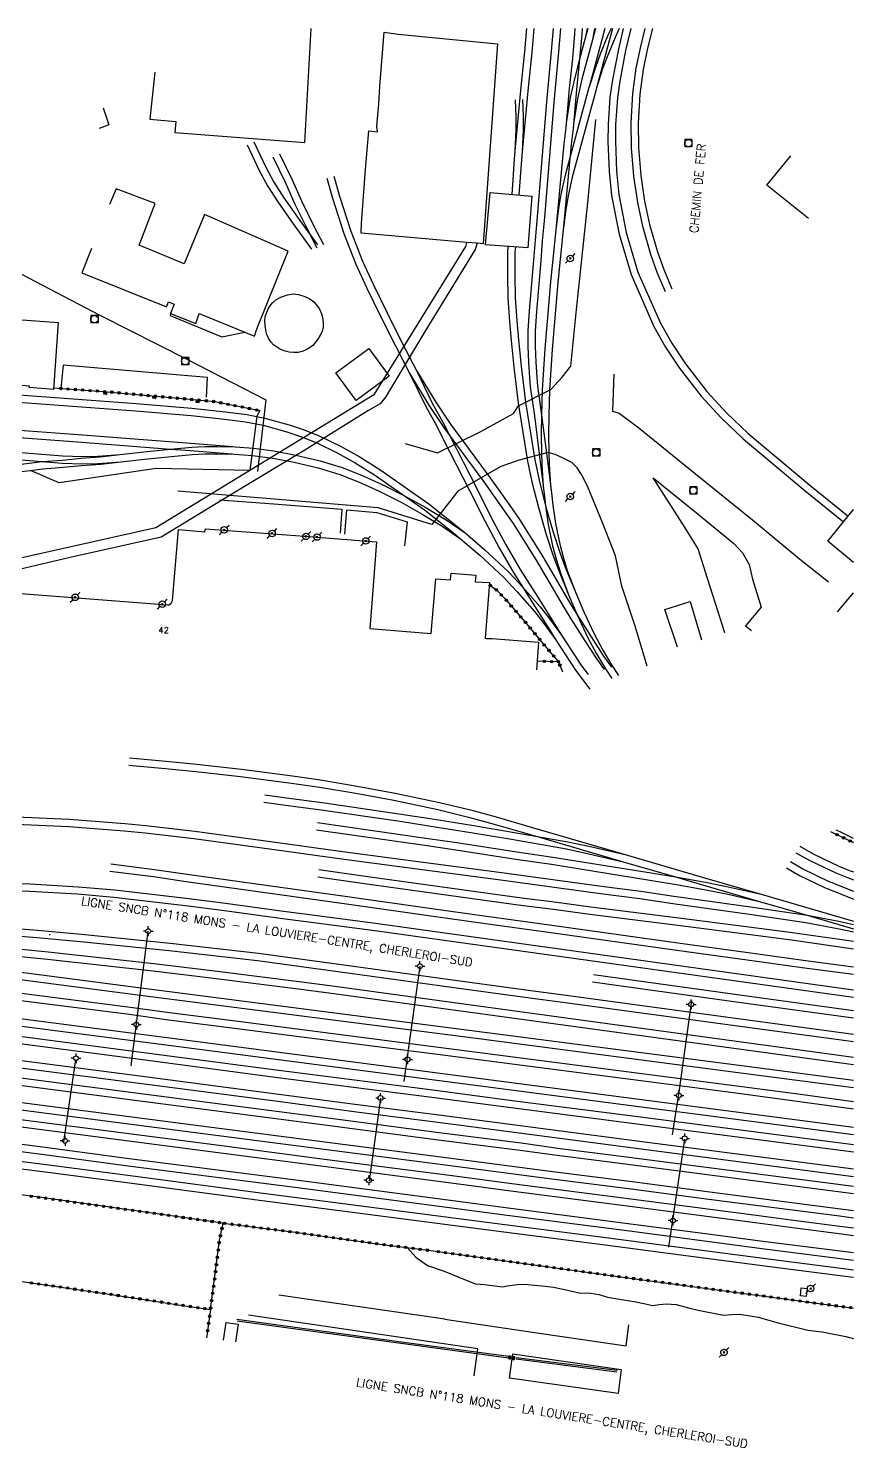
# Model space of a CAD drawing. Header units: millimetres. Extents: x 152999 to 154000, y 121000 to 122000.
# Drawn here: x 153830.5 to 154000, y 121708.4 to 122000 of the extents above; entities that cross this region are included whole.
import ezdxf
from ezdxf.enums import TextEntityAlignment as Align

# ---------------------------------------------------------------- set-up
doc = ezdxf.new("R2010")
doc.units = ezdxf.units.MM
doc.layers.get('0').update_dxf_attribs({"linetype": 'CONTINUOUS'})
for name, color, linetype in [('W0004', 5, 'CONTINUOUS'), ('W0006', 2, 'CONTINUOUS'), ('W0017', 7, 'CONTINUOUS'), ('W0101', 7, 'CONTINUOUS'), ('W0104', 1, 'CONTINUOUS'), ('W0120', 7, 'CONTINUOUS'), ('W0211', 2, 'CONTINUOUS'), ('W0323', 7, 'CONTINUOUS'), ('W0333', 7, 'CONTINUOUS'), ('W0401', 7, 'CONTINUOUS'), ('W0420', 7, 'CONTINUOUS'), ('W0439', 7, 'CONTINUOUS'), ('W0473', 7, 'CONTINUOUS'), ('W0610', 7, 'CONTINUOUS'), ('W0611', 7, 'CONTINUOUS'), ('W0700', 7, 'CONTINUOUS'), ('W0989', 7, 'CONTINUOUS'), ('W0991', 7, 'CONTINUOUS')]:
    doc.layers.add(name, color=color, linetype=linetype)
doc.styles.get("Standard").update_dxf_attribs({"font": 'romans.shx', "width": 0.85})

# ---------------------------------------------------------------- blocks, each defined once
blk = doc.blocks.new('T401')
for p, q in [((-0.3, 0.3), (0, 0.3)), ((-0.3, -0.25), (-0.3, 0.3)), ((-0.3, 0.15), (0, 0.15)), ((-0.3, 0), (0, 0)), ((0, 0.3), (0, -0.25)), ((-0.3, -0.15), (0, -0.15)), ((-0.3, -0.25), (-0.3, -0.3)), ((-0.3, -0.3), (0, -0.3)), ((0, -0.3), (0, -0.25))]:
    blk.add_line(p, q)
blk = doc.blocks.new('T473')
for p, q in [((-0.166667, 0.166667), (0.166667, -0.166667)), ((-0.166667, -0.166667), (0.166667, 0.166667)), ((0.500001, 0.500001), (1.000002, 1.000002)), ((-1.000002, -1.000002), (-0.500001, -0.500001))]:
    blk.add_line(p, q)
blk.add_ellipse((0, 0), major_axis=(0.471405, 0.471405), ratio=1, start_param=5.4977871438, end_param=11.780972451)
blk = doc.blocks.new('T420')
for p, q in [((0.75, 0.75), (-0.75, 0.75)), ((-0.75, 0.75), (-0.75, -0.75)), ((0.75, 0.75), (0.75, -0.75)), ((0.75, -0.75), (-0.75, -0.75))]:
    blk.add_line(p, q)
blk.add_ellipse((0, 0), major_axis=(-0.53, 0.53), ratio=1, start_param=3.926991, end_param=10.210176)
blk = doc.blocks.new('T610')
for p, q in [((-0.500001, 0), (-1.000002, 0)), ((0, 0.500001), (0, 1.000002)), ((0.500001, 0), (1.000002, 0)), ((0, -0.500001), (0, -1.000002))]:
    blk.add_line(p, q)
blk.add_ellipse((0, 0), major_axis=(-0.353554, 0.353554), ratio=1, start_param=3.926990817, end_param=10.2101761242)
blk = doc.blocks.new('t323o')
at = {"color": 0, "linetype": 'Continuous'}
for radius in [0.25, 0.15]:
    blk.add_circle((0, 0), radius, dxfattribs=at)

msp = doc.modelspace()

# ---------------------------------------------------------------- linework, layer by layer
at = {"layer": 'W0004'}
for points in [[(153929.14, 121727.13), (153907.59, 121730.04), (153873.31, 121734.74)], [(153873.35, 121734.44), (153929.11, 121726.87)], [(153951.47, 121724.23), (153930.69, 121726.89)], [(153930.7, 121726.65), (153951.4, 121723.98)]]:
    msp.add_lwpolyline(points, dxfattribs=at)
at = {"layer": 'W0006'}
for points in [[(153867.1, 121924.21), (153867.31, 121928.28), (153837.62, 121930.84), (153837.16, 121926.01)], [(153869.74, 121903.15), (153880.88, 121902.31), (153894.89, 121901.19), (153894.54, 121896.26)], [(153895.52, 121896.1), (153895.9, 121901.12), (153902.09, 121900.57), (153908.33, 121898.63), (153907.76, 121893.69)], [(153916.04, 121734.8), (153881.95, 121739.77)], [(153922.81, 121728.73), (153875.74, 121735.63)], [(153916.04, 121734.8), (153935.87, 121731.86), (153953.27, 121729.31), (153953.86, 121733.63)], [(153922.06, 121723.18), (153922.81, 121728.73)]]:
    msp.add_lwpolyline(points, dxfattribs=at)
msp.add_lwpolyline([(153952.24, 121724.46), (153951.63, 121719.53), (153929.29, 121722.67), (153929.98, 121727.68)], close=True, dxfattribs=at)
at = {"layer": 'W0017'}
for points in [[(153907.88, 121914.7), (153914.52, 121912.8), (153923.44, 121917.16), (153930.11, 121920.9), (153931.17, 121922.46), (153937.82, 121925.83), (153940.17, 121928.34), (153941.89, 121930.58), (153943.11, 121942.26), (153945.43, 121964.19), (153947.02, 121981.26)], [(153820.25, 121954.11), (153845.05, 121941.17), (153863.18, 121931.99), (153879.29, 121923.67), (153877.53, 121908.95)], [(153859.72, 121941.39), (153859.62, 121941.04), (153870.25, 121936.65), (153874.94, 121937.62)], [(153950.76, 121928.95), (153950.51, 121921.37), (153951.82, 121920.96), (153955.87, 121917.9), (153967.51, 121908.49), (153979.2, 121899.05), (153988.88, 121891.03), (153994.83, 121886.27)], [(153957.6, 121868.98), (153955.16, 121877.21), (153952.37, 121885.4), (153951.12, 121891.64), (153948.49, 121898.25), (153945.33, 121905.98), (153944.14, 121908.36), (153943.19, 121909.72), (153942.13, 121910.81), (153940.35, 121911.73), (153938.68, 121912.46), (153937.27, 121912.89), (153931.33, 121911.27), (153927.56, 121910.01), (153920.62, 121906.03), (153918.74, 121904.9), (153913.35, 121898.08), (153902.31, 121901.51), (153887.55, 121902.72), (153861.2, 121904.91)], [(153973.54, 121875.85), (153973.54, 121875.85), (153971.65, 121881.82), (153970, 121887.01), (153968.04, 121893.06), (153965.41, 121897.37), (153958.83, 121907.67), (153967.76, 121900.49), (153975.42, 121894.17), (153977.2, 121892.24), (153978.52, 121889.86), (153979.25, 121886.84), (153980.98, 121881.1), (153977.82, 121877.27), (153979.05, 121876.29)], [(154000, 121833.58), (153997.67, 121834.72), (153996.52, 121835.29)]]:
    msp.add_lwpolyline(points, dxfattribs=at)
at = {"layer": 'W0101'}
for points in [[(153810.61, 121872.84), (153811.52, 121885.39), (153821.84, 121884.45), (153859.08, 121881.59), (153859.42, 121881.58), (153859.86, 121881.88), (153860.1, 121882.48), (153861.34, 121897.05), (153866.74, 121896.57), (153866.87, 121897.21), (153887.24, 121895.65), (153902.02, 121894.52), (153901.11, 121882.78), (153900.64, 121876.72), (153913.24, 121875.68), (153914.17, 121886.88), (153917.21, 121886.69), (153917.36, 121888.08), (153922.41, 121887.65), (153922.3, 121886.32), (153925.2, 121886.13), (153924.32, 121874.7), (153924.58, 121874.68), (153925.79, 121874.62)], [(153996.71, 121880.14), (154000, 121884.06)], [(153925.79, 121874.62), (153935.31, 121873.92), (153934.87, 121868.19)]]:
    msp.add_lwpolyline(points, dxfattribs=at)
at = {"layer": 'W0104'}
for points in [[(153856.48, 121991.03), (153855.45, 121981.34), (153860.79, 121980.84), (153860.58, 121978.6), (153887.28, 121976.53), (153888.61, 122000)], [(153845.89, 121983.68), (153847.02, 121980.19)], [(153847.02, 121980.19), (153845.06, 121979.43)], [(153990.71, 121960.91), (153982.21, 121967.82), (153987.1, 121973.81)], [(153883.89, 121954.26), (153866.67, 121961.79), (153862.52, 121951.66), (153853.28, 121955.43), (153856.52, 121964.01), (153848.56, 121967.02), (153847.18, 121963.81)], [(153774.31, 121957.25), (153817.02, 121953.98), (153816.13, 121941.09), (153832.04, 121939.92), (153836.6, 121939.58), (153835.64, 121925.84), (153830.68, 121926.19), (153830.72, 121926.52), (153815, 121927.73), (153790.56, 121929.75), (153766.54, 121931.82)], [(153843.43, 121954.75), (153841.46, 121949.78), (153858.89, 121942.81), (153859.31, 121943.79), (153860.46, 121943.33), (153859.72, 121941.39), (153864.87, 121939.35), (153865.59, 121941.39), (153874.94, 121937.62), (153875.44, 121937.41), (153876.95, 121936.8), (153877.21, 121937.64), (153877.46, 121938.4), (153883.89, 121954.26)], [(154000, 121890.24), (153994.68, 121894.66), (154000, 121901.18)], [(153963.85, 121872.89), (153961.21, 121880.64), (153966.41, 121882.25), (153968.74, 121874.38)], [(153870.57, 121730.47), (153871.1, 121734.1)], [(153871.1, 121734.1), (153873.59, 121733.75), (153873.05, 121730.12)]]:
    msp.add_lwpolyline(points, dxfattribs=at)
for points in [[(153923.89, 121955.73), (153922.67, 121955.84), (153920.59, 121956.02), (153898.84, 121957.94), (153898.9, 121959.91), (153899.74, 121971.04), (153900.4, 121978.93), (153902.18, 121978.77), (153902.07, 121979.93), (153902.49, 121984.46), (153902.68, 121988.16), (153903.55, 121999.2), (153906.44, 121998.83), (153926.84, 121996.86)], [(153925.36, 121966.3), (153933.9, 121965.53), (153933.1, 121954.94), (153924.4, 121955.55)], [(153890.45, 121937), (153889.98, 121936.14), (153888.94, 121934.85), (153888.27, 121934.37), (153887.55, 121933.98), (153886.75, 121933.62), (153885.9, 121933.44), (153885.05, 121933.4), (153884.06, 121933.48), (153883.23, 121933.66), (153882.3, 121934), (153880.87, 121934.99), (153880.33, 121935.62), (153879.84, 121936.37), (153879.44, 121937.26), (153879.24, 121938.07), (153879.1, 121938.96), (153879.05, 121939.91), (153879.15, 121940.71), (153879.45, 121941.73), (153879.9, 121942.66), (153880.63, 121943.6), (153881.35, 121944.23), (153882.38, 121944.78), (153883.69, 121945.25), (153884.88, 121945.43), (153886.01, 121945.32), (153887.28, 121944.95), (153888.28, 121944.44), (153889.12, 121943.83), (153889.89, 121942.96), (153890.39, 121942.21), (153890.71, 121941.36), (153890.94, 121940.61), (153891.05, 121939.58), (153891.03, 121938.63), (153890.83, 121937.75)], [(153900.46, 121934.24), (153904.6, 121928.53), (153897.8, 121923.52), (153893.65, 121929.22)]]:
    msp.add_lwpolyline(points, close=True, dxfattribs=at)
at = {"layer": 'W0120'}
for points in [[(153686.13, 121777.92), (153703.32, 121775.4), (153704.34, 121776.06), (153717.37, 121837.25), (153719.26, 121839.18), (153738.83, 121846.25), (153760.29, 121854), (153761, 121854.36), (153761.52, 121854.7), (153762.86, 121858), (153778.17, 121893.32), (153780.03, 121894.49), (153825.17, 121890.66), (153827, 121890.82), (153856.7, 121897.43), (153901.58, 121924.83), (153920.38, 121955.21), (153920.59, 121956.02)], [(153922.67, 121955.84), (153922.27, 121954.55), (153912.08, 121937.9), (153903.85, 121924.2), (153902.74, 121922.89), (153900.25, 121921.41), (153887.26, 121913.37), (153871.94, 121904.09), (153857.78, 121895.48), (153839.11, 121891.26), (153827.42, 121888.55)]]:
    msp.add_lwpolyline(points, dxfattribs=at)
at = {"layer": 'W0211'}
msp.add_lwpolyline([(153908.27, 121749.52), (153910.11, 121747.57), (153912.47, 121745.82), (153915.92, 121744.66), (153919.73, 121743.08), (153922.36, 121742.07), (153924.21, 121741.92), (153927.9, 121741.48), (153928.81, 121741.64), (153931.47, 121741.97), (153933.09, 121741.9), (153936.62, 121741.58), (153938.39, 121741.37), (153940.34, 121741), (153943.66, 121740.22), (153945.94, 121740.18), (153947.76, 121739.9), (153949.45, 121739.36), (153953.14, 121738.71), (153954.95, 121738.44), (153957.23, 121737.99), (153958.66, 121737.62), (153960.11, 121737.82), (153961.48, 121737.99), (153963.56, 121737.79), (153966.38, 121737.04), (153968.05, 121736.68), (153973.28, 121735.65), (153975.02, 121735.77), (153976.64, 121735.82), (153980.39, 121735.21), (153984.5, 121734.04), (153990.6, 121732.56), (153993.57, 121732.19), (153998.41, 121731.24), (154000, 121730.83)], dxfattribs=at)
at = {"layer": 'W0323'}
for points in [[(153835.66, 121926.12), (153846.65, 121925.35), (153865.84, 121923.59), (153868.77, 121923.32), (153878.02, 121921.49)], [(153925.17, 121885.7), (153926.63, 121884.65), (153928.36, 121882.84), (153932.53, 121878.04), (153937.63, 121871.92), (153939.41, 121869.85), (153934.99, 121870)], [(153939.41, 121869.85), (153940.18, 121867.78)], [(153995.24, 121835), (154000, 121832.72)], [(153870.46, 121754.56), (153832.71, 121759.85), (153787.15, 121765.57), (153750.18, 121770.65), (153716.25, 121775.2), (153696.73, 121777.57), (153672.1, 121781.04), (153647.11, 121784.4), (153610.4, 121789.68), (153588.81, 121792.8)], [(153768.81, 121751.47), (153784.86, 121748.89), (153805.78, 121745.95), (153820.75, 121743.68), (153829.63, 121742.47), (153847.07, 121739.96), (153862.14, 121737.65), (153867.91, 121736.8), (153869.3, 121747.32), (153869.75, 121751.04), (153870.42, 121754.16), (153870.46, 121754.56), (153885.29, 121752.65), (153902.1, 121750.3), (153913.19, 121748.9)], [(153913.19, 121748.9), (153954.1, 121743.25), (154000, 121737.07)], [(153867.91, 121736.8), (153867.1, 121730.96)]]:
    msp.add_lwpolyline(points, dxfattribs=at)
at = {"layer": 'W0333'}
msp.add_lwpolyline([(153878.02, 121921.49), (153877.43, 121920.31), (153875.97, 121909.18), (153856.73, 121909.57), (153836.84, 121906.63), (153830.96, 121909.17)], dxfattribs=at)
at = {"layer": 'W0439'}
msp.add_lwpolyline([(153990.43, 121741.1), (153990.26, 121739.47), (153989.09, 121739.61), (153989.25, 121741.22)], close=True, dxfattribs=at)
at = {"layer": 'W0611'}
for points in [[(153834.78, 121813.84), (153834.96, 121813.84)], [(153851.62, 121786.88), (153855.12, 121814.52)], [(153910.93, 121807.34), (153908.25, 121788.18), (153907.62, 121783.62)], [(153962.83, 121772.68), (153964.21, 121781.96), (153966.74, 121800.26)], [(153837.8, 121771.23), (153840.23, 121788.17)], [(153902.84, 121780.24), (153900.52, 121763.14)], [(153962.07, 121749.57), (153965.3, 121771.77)]]:
    msp.add_lwpolyline(points, dxfattribs=at)
at = {"layer": 'W0700'}
for points in [[(153932.79, 122000), (153932.39, 121995.2), (153931.65, 121987.98), (153930.44, 121974.83), (153930.28, 121973.14), (153929.77, 121965.9)], [(153934.31, 122000), (153933.9, 121995.06), (153933.15, 121987.83), (153931.94, 121974.74), (153931.79, 121973.01), (153931.27, 121965.77)], [(153938.27, 122000), (153937.89, 121995.31), (153936.95, 121984.89), (153935.02, 121961.28), (153934.56, 121956.46), (153934.26, 121952.35), (153933.38, 121941.95), (153933.11, 121937.86), (153933.09, 121934.72), (153933.2, 121931.35), (153933.41, 121928.21), (153933.59, 121926.34), (153934.44, 121920.37), (153935.48, 121912.03), (153936.43, 121904.37)], [(153939.78, 122000), (153939.4, 121995.18), (153938.45, 121984.76), (153936.53, 121961.14), (153936.06, 121956.33), (153935.76, 121952.23), (153934.88, 121941.84), (153934.62, 121937.8), (153934.6, 121934.74), (153934.71, 121931.43), (153934.91, 121928.33), (153935.09, 121926.52), (153935.91, 121920.57), (153936.98, 121912.21), (153937.93, 121904.58)], [(153950.21, 122000), (153949.61, 121998.71), (153947.94, 121994.68), (153947.02, 121992.16), (153945.76, 121988.21), (153945.64, 121987.85), (153940.74, 121969.82), (153939.88, 121965.86), (153939.38, 121962.99), (153938.88, 121959.26), (153938.81, 121958.61), (153937.76, 121947.95), (153936.56, 121934.13), (153936.06, 121925.74), (153935.91, 121920.57), (153935.81, 121916.5), (153935.86, 121912.89), (153935.94, 121910.4), (153936.26, 121905.86), (153936.43, 121904.37), (153936.72, 121901.9), (153937.27, 121898.04), (153938.16, 121893.66), (153938.94, 121890.73), (153939.84, 121887.93), (153941.54, 121883.47), (153943.19, 121879.51), (153945.33, 121874.96), (153947.16, 121871.51), (153949.01, 121868.42), (153950.32, 121866.42)], [(153951.87, 122000), (153950.99, 121998.11), (153949.35, 121994.13), (153948.45, 121991.68), (153947.21, 121987.78), (153947.09, 121987.42), (153942.2, 121969.46), (153941.36, 121965.57), (153940.87, 121962.76), (153940.38, 121959.09), (153940.33, 121958.59), (153939.27, 121947.82), (153938.07, 121934.02), (153937.57, 121925.67), (153937.4, 121920.53), (153937.32, 121916.49), (153937.37, 121912.92), (153937.44, 121910.48), (153937.76, 121906), (153937.93, 121904.58), (153938.22, 121902.07), (153938.75, 121898.29), (153939.63, 121894), (153940.39, 121891.16), (153941.26, 121888.43), (153942.95, 121884.03), (153944.58, 121880.12), (153946.68, 121875.64), (153948.48, 121872.25), (153950.29, 121869.22), (153951.69, 121867.08)], [(153945.27, 122000), (153944.89, 121998), (153943.73, 121993.68), (153942.73, 121989.91), (153941.78, 121985.82), (153940.98, 121980.61), (153940.86, 121979.58), (153940.5, 121976.28), (153938.81, 121958.61)], [(153946.81, 122000), (153946.36, 121997.66), (153944.19, 121989.55), (153943.26, 121985.54), (153942.48, 121980.41), (153942.37, 121979.43), (153942, 121976.13), (153940.33, 121958.59)], [(153942.76, 122000), (153942.65, 121998.85), (153942.23, 121993.82), (153941.59, 121987.62), (153940.86, 121979.58)], [(153944.27, 122000), (153944.15, 121998.72), (153943.73, 121993.68), (153943.1, 121987.47), (153942.37, 121979.43)], [(153945.43, 122000), (153944.89, 121998)], [(153948.92, 122000), (153945.76, 121988.21)], [(153947, 122000), (153946.36, 121997.66)], [(153950.48, 122000), (153947.21, 121987.78)], [(153952.67, 122000), (153951.68, 121995.76), (153950.46, 121989.41), (153949.96, 121985.86), (153949.58, 121980.28), (153949.55, 121976.79), (153949.79, 121970.59), (153950.3, 121965.67), (153951.84, 121957.69), (153954.28, 121949.41), (153958.97, 121938.75), (153961.36, 121934.54), (153964.22, 121930.22), (153968.68, 121924.41), (153972.82, 121919.96), (153977.3, 121915.64), (153982.83, 121910.99), (153990.08, 121904.99), (153997.91, 121898.62)], [(153954.22, 122000), (153953.16, 121995.45), (153951.95, 121989.16), (153951.47, 121985.7), (153951.09, 121980.22), (153951.06, 121976.82), (153951.3, 121970.69), (153951.8, 121965.89), (153953.31, 121958.04), (153955.7, 121949.93), (153960.32, 121939.43), (153962.65, 121935.33), (153965.45, 121931.09), (153969.83, 121925.39), (153973.89, 121921.02), (153978.31, 121916.76), (153983.79, 121912.15), (153991.04, 121906.16), (153998.86, 121899.79)], [(153957.14, 122000), (153956.2, 121996.26), (153955.29, 121991.82), (153954.61, 121986.63), (153954.25, 121980.57), (153954.31, 121975.47), (153954.78, 121969.62), (153955.59, 121964.25), (153956.62, 121959.34), (153958.27, 121953.63), (153959.61, 121949.93), (153961.27, 121945.92)], [(153958.7, 122000), (153957.67, 121995.92), (153956.78, 121991.57), (153956.12, 121986.49), (153955.76, 121980.54), (153955.82, 121975.54), (153956.28, 121969.8), (153957.08, 121964.52), (153958.09, 121959.71), (153959.71, 121954.09), (153961.02, 121950.47), (153962.66, 121946.49)], [(153930.5, 121985.31), (153930.62, 121981.89), (153930.59, 121979.1), (153930.44, 121974.83)], [(153932.01, 121985.37), (153932.13, 121981.91), (153932.1, 121979.07), (153931.94, 121974.74)], [(153875.46, 121976.09), (153877.9, 121970.8), (153879.62, 121967.65), (153881.74, 121964.34), (153885, 121959.65), (153888.67, 121954.62)], [(153876.83, 121976.72), (153879.25, 121971.48), (153880.92, 121968.42), (153882.99, 121965.17), (153886.23, 121960.52), (153889.89, 121955.52)], [(153882.07, 121974.24), (153884.67, 121968.88), (153886.58, 121964.54), (153889.09, 121959.51), (153891.1, 121955.62)], [(153880.71, 121973.58), (153883.3, 121968.24), (153885.21, 121963.89), (153887.74, 121958.83), (153889.76, 121954.93)], [(153891.82, 121969.26), (153892.99, 121965.11), (153895.31, 121957.84), (153897.76, 121951.59), (153900.02, 121946.64), (153902.81, 121940.86), (153905.88, 121934.77), (153908.85, 121929.02)], [(153893.27, 121969.67), (153894.43, 121965.55), (153896.73, 121958.34), (153899.15, 121952.18), (153901.39, 121947.28), (153904.16, 121941.53), (153907.22, 121935.46), (153910.2, 121929.71)], [(153929.01, 121955.23), (153928.93, 121954.05), (153928.9, 121949.15), (153929, 121944.6), (153929.29, 121939.78), (153929.63, 121935.89), (153930.19, 121930.41), (153931.08, 121923.03), (153933.04, 121911.09), (153933.93, 121906.84), (153935.26, 121901.54), (153936.84, 121896.03), (153938.2, 121891.81), (153939.36, 121888.75), (153941.54, 121883.47)], [(153930.52, 121955.12), (153930.43, 121953.99), (153930.41, 121949.16), (153930.51, 121944.66), (153930.8, 121939.89), (153931.14, 121936.04), (153931.69, 121930.58), (153932.58, 121923.24), (153934.52, 121911.36), (153935.4, 121907.18), (153936.72, 121901.9), (153938.28, 121896.47), (153939.63, 121892.31), (153940.76, 121889.3), (153942.95, 121884.03)], [(153783.58, 121928.46), (153801.8, 121926.92), (153812.93, 121926.05), (153824.89, 121925.02), (153852.64, 121922.95), (153864.1, 121921.94), (153870.98, 121921.24), (153875.36, 121920.67), (153879.06, 121919.93), (153884.05, 121918.57), (153887.14, 121917.52), (153890.34, 121916.2), (153894.62, 121914.16), (153898.41, 121912.05), (153902.66, 121909.4), (153912.77, 121902.3), (153918.76, 121897.55)], [(153908.85, 121929.02), (153912.89, 121922.4), (153915.95, 121917.79), (153917.05, 121916.31), (153924.04, 121906.84), (153928.12, 121901.12), (153930.1, 121898.26), (153934.83, 121890.76), (153940.53, 121880.96), (153941.91, 121878.71), (153944.8, 121874.15), (153947.26, 121870.42), (153948.78, 121868.27), (153948.78, 121868.27)], [(153908.85, 121929.02), (153912.12, 121922.33), (153914.3, 121918.4), (153915.7, 121915.62), (153921.11, 121905.08), (153924.24, 121898.82), (153927.18, 121893.26), (153930.2, 121888.06), (153931.99, 121885.27), (153934.21, 121881.79), (153938.61, 121874.74), (153938.79, 121874.46), (153942.86, 121868.17), (153945.85, 121864.27)], [(153910.2, 121929.71), (153914.16, 121923.21), (153917.19, 121918.66), (153925.26, 121907.73), (153929.36, 121901.98), (153931.36, 121899.09), (153936.12, 121891.54), (153941.83, 121881.74), (153943.19, 121879.51), (153946.07, 121874.97), (153948.51, 121871.26), (153950.3, 121868.73), (153950.3, 121868.73)], [(153910.2, 121929.71), (153913.46, 121923.02), (153915.63, 121919.11), (153917.05, 121916.31), (153922.46, 121905.76), (153925.58, 121899.51), (153928.5, 121894), (153931.49, 121888.84), (153935.48, 121882.6), (153939.88, 121875.55), (153940.02, 121875.32), (153944.09, 121869.04), (153945.47, 121867.26)], [(153766.88, 121925.09), (153770.19, 121923.45), (153773.36, 121922.04), (153776.71, 121920.84), (153780.36, 121919.7), (153784.26, 121918.54), (153787.77, 121917.64), (153791.04, 121916.8), (153793.79, 121916.19), (153796.64, 121915.67), (153800.47, 121915.18), (153806.13, 121914.74), (153815.24, 121913.95), (153837.52, 121912.18), (153841.61, 121912.07), (153844.67, 121912.14), (153849.35, 121912.44), (153854.18, 121912.97), (153859.67, 121913.57), (153864.05, 121913.95), (153866.71, 121914.11), (153869.33, 121914.12), (153872.94, 121914.05)], [(153783.45, 121926.95), (153801.67, 121925.41), (153812.81, 121924.55), (153824.77, 121923.51), (153852.52, 121921.44), (153863.95, 121920.44), (153870.81, 121919.74), (153875.12, 121919.18), (153878.71, 121918.46), (153883.61, 121917.12), (153886.61, 121916.11), (153889.73, 121914.82), (153893.93, 121912.81), (153897.64, 121910.75), (153901.83, 121908.14), (153907.74, 121903.98), (153911.86, 121901.09), (153917.82, 121896.37)], [(153795.14, 121918.62), (153830.42, 121915.8), (153841.49, 121914.97), (153859.67, 121913.57), (153862.85, 121913.32), (153872.37, 121912.59), (153872.86, 121912.55), (153876.56, 121912.23), (153880.68, 121911.7), (153885.11, 121910.85), (153890, 121909.72), (153894.47, 121908.34), (153898.3, 121906.84), (153902.52, 121904.9), (153907.04, 121902.64), (153911.36, 121900.23), (153915.52, 121897.74), (153919.27, 121895.14)], [(153795.26, 121920.12), (153830.54, 121917.3), (153841.61, 121916.48), (153862.97, 121914.83), (153872.49, 121914.09), (153872.94, 121914.05), (153876.72, 121913.73), (153880.92, 121913.19), (153885.42, 121912.32), (153890.4, 121911.18), (153894.97, 121909.77), (153898.89, 121908.23), (153903.17, 121906.26), (153907.74, 121903.98), (153912.12, 121901.54), (153916.34, 121899.01), (153920.2, 121896.33)], [(153771.13, 121906.49), (153778.54, 121905.73), (153784.68, 121905.23), (153789.03, 121905.13), (153793.05, 121905.28), (153798.42, 121905.67), (153804.7, 121906.33), (153811.96, 121907.11), (153817.89, 121907.77), (153823.12, 121908.27), (153828.16, 121908.82), (153830.18, 121909.07), (153830.96, 121909.17), (153833.5, 121909.5), (153837.61, 121909.82), (153841.41, 121910.2), (153845.37, 121910.5), (153849.48, 121910.93)], [(153771.29, 121907.99), (153778.68, 121907.24), (153784.76, 121906.74), (153789.02, 121906.64), (153792.96, 121906.79), (153798.28, 121907.17), (153804.54, 121907.83), (153811.8, 121908.61), (153817.73, 121909.27), (153822.97, 121909.78), (153824.56, 121909.95), (153827.98, 121910.32), (153833.35, 121911), (153837.48, 121911.32), (153841.27, 121911.7), (153845.23, 121912), (153849.35, 121912.44)], [(153815.12, 121912.45), (153833.35, 121911), (153837.44, 121910.68), (153841.61, 121910.56), (153844.73, 121910.63), (153849.48, 121910.93), (153854.34, 121911.47), (153859.82, 121912.06), (153864.16, 121912.44), (153866.76, 121912.6), (153869.32, 121912.61), (153872.86, 121912.55)], [(153917.82, 121896.37), (153919.27, 121895.14), (153923.23, 121891.76), (153928.06, 121887.28), (153930.87, 121884.25), (153934.46, 121880.18), (153936.2, 121878.01), (153938.79, 121874.46)], [(153918.76, 121897.55), (153920.2, 121896.33), (153924.23, 121892.89), (153929.13, 121888.35), (153931.99, 121885.27), (153935.62, 121881.15), (153937.4, 121878.93), (153940.02, 121875.32)], [(153851.11, 121848.62), (153858.64, 121847.95), (153864.87, 121847.32), (153874.09, 121846.3), (153884.55, 121844.96), (153890.29, 121844.14), (153897.77, 121842.85), (153905.54, 121841.43), (153914.6, 121839.52)], [(153851.24, 121850.13), (153858.78, 121849.45), (153865.03, 121848.83), (153874.27, 121847.8), (153884.75, 121846.46), (153890.52, 121845.63), (153898.04, 121844.34), (153905.83, 121842.91), (153914.96, 121840.99)], [(153878.87, 121841.03), (153884.31, 121840.27), (153890.65, 121839.43), (153906.83, 121837.09), (153912.77, 121836.18)], [(153879.08, 121842.53), (153884.51, 121841.76), (153890.86, 121840.93), (153907.05, 121838.58), (153913.01, 121837.67)], [(153914.96, 121840.99), (153921.29, 121839.42), (153926.56, 121837.98), (153933.77, 121835.88), (153953.08, 121830.26), (153969.37, 121825.51), (153981.02, 121822.1), (154000, 121816.56)], [(153767.32, 121836.73), (153774.62, 121837.04), (153791.89, 121837.65), (153801.58, 121837.93), (153812.38, 121838.12), (153820.88, 121838.1), (153829.57, 121837.92), (153838.91, 121837.52), (153850.33, 121836.64), (153854.64, 121836.23), (153864.67, 121835.09), (153883.24, 121832.54), (153890.07, 121831.58), (153896.59, 121830.68), (153911.6, 121828.68)], [(153913.01, 121837.67), (153921.6, 121836.28), (153929.97, 121834.89), (153941.31, 121832.91), (153945.95, 121831.92), (153953.08, 121830.26)], [(153914.6, 121839.52), (153920.9, 121837.96), (153926.15, 121836.53), (153933.34, 121834.43), (153934.33, 121834.15), (153952.7, 121828.79), (153963.44, 121825.66), (153968.95, 121824.06), (153980.65, 121820.64), (153990.45, 121817.78), (154000, 121814.99)], [(153767.39, 121835.22), (153774.68, 121835.54), (153791.93, 121836.14), (153801.62, 121836.42), (153812.39, 121836.61), (153820.86, 121836.59), (153829.52, 121836.41), (153838.82, 121836.02), (153850.2, 121835.13), (153854.49, 121834.73), (153864.49, 121833.59), (153883.04, 121831.05), (153889.86, 121830.08), (153896.39, 121829.18), (153911.4, 121827.19)], [(153889.65, 121835.33), (153912.4, 121832.09)], [(153889.86, 121836.82), (153912.61, 121833.58)], [(153912.77, 121836.18), (153921.35, 121834.79), (153929.71, 121833.4), (153941.02, 121831.43), (153945.62, 121830.44), (153952.7, 121828.79)], [(153912.4, 121832.09), (153918.28, 121831.23), (153930.6, 121829.32), (153937.98, 121828.26), (153958.17, 121825.01), (153963.18, 121824.18), (153969.33, 121823.1), (153973.9, 121822.16), (153980.65, 121820.64)], [(153912.61, 121833.58), (153918.5, 121832.72), (153930.82, 121830.82), (153938.21, 121829.75), (153958.42, 121826.5), (153963.44, 121825.66), (153969.61, 121824.58), (153974.22, 121823.64), (153981.02, 121822.1)], [(153988.98, 121832), (153988.98, 121832), (153991.67, 121830.41), (153996.94, 121827.91), (153999.32, 121826.95), (154000, 121826.68)], [(153847.44, 121828.38), (153856.38, 121827.22), (153863.1, 121826.24), (153896.05, 121821.64), (153912.9, 121819.23)], [(153911.6, 121828.68), (153927.2, 121826.65), (153948.22, 121823.78), (153956.28, 121822.73), (153963.09, 121821.73), (153978.83, 121819.49), (153990.45, 121817.78), (153996.99, 121816.57), (154000, 121815.92)], [(153987.02, 121828.84), (153987.02, 121828.84), (153989.56, 121827.33), (153994.65, 121824.89), (154000, 121822.73)], [(153988.12, 121830.61), (153988.12, 121830.61), (153990.99, 121829.06), (153996.33, 121826.53), (153998.76, 121825.54), (154000, 121825.07)], [(153605.08, 121825.83), (153620.59, 121823.71), (153623.36, 121823.35), (153631.78, 121822.25), (153638.4, 121821.39), (153644.07, 121820.65), (153671.45, 121816.99), (153682.45, 121815.63), (153691.48, 121814.48), (153701.89, 121813.15), (153704.43, 121812.81), (153720.39, 121810.66), (153732.76, 121809.06), (153750.18, 121806.88), (153767.74, 121804.52), (153793.92, 121801.14), (153830.9, 121796.29), (153860.02, 121792.56), (154000, 121774.24)], [(153847.25, 121826.88), (153856.17, 121825.73), (153862.88, 121824.75), (153895.84, 121820.14), (153912.7, 121817.73)], [(153889.92, 121825.7), (153900.01, 121824.24), (153911.88, 121822.63)], [(153890.13, 121827.19), (153900.22, 121825.74), (153912.09, 121824.13)], [(153911.4, 121827.19), (153927, 121825.16), (153948.02, 121822.28), (153956.07, 121821.24), (153962.88, 121820.23), (153978.61, 121817.99), (153990.2, 121816.29), (153996.69, 121815.09), (154000, 121814.37)], [(153986.21, 121827.54), (153986.21, 121827.54), (153988.87, 121825.99), (153994.04, 121823.51), (153999.69, 121821.23), (154000, 121821.12)], [(153604.87, 121824.33), (153620.39, 121822.22), (153623.18, 121821.85), (153638.24, 121819.88), (153643.87, 121819.15), (153671.27, 121815.49), (153682.27, 121814.13), (153691.12, 121813), (153701.69, 121811.65), (153704.24, 121811.31), (153720.2, 121809.16), (153732.57, 121807.56), (153749.98, 121805.39), (153767.55, 121803.02), (153793.73, 121799.65), (153830.7, 121794.79), (153859.83, 121791.06), (154000, 121772.72)], [(153790.04, 121822.29), (153799.48, 121823.19), (153805.2, 121823.63), (153812.42, 121824.11), (153818.97, 121824.36), (153826.02, 121824.38), (153830.84, 121824.27), (153840.71, 121823.66), (153848.23, 121823.04), (153863.48, 121821.26), (153870.97, 121820.28), (153883.42, 121818.57), (153887.22, 121818.11)], [(153790.19, 121820.78), (153799.61, 121821.68), (153805.31, 121822.12), (153812.5, 121822.6), (153819, 121822.85), (153826, 121822.87), (153830.77, 121822.76), (153840.6, 121822.16), (153848.08, 121821.54), (153863.29, 121819.76), (153870.77, 121818.79), (153883.22, 121817.07), (153887.02, 121816.61)], [(153911.88, 121822.63), (153924.2, 121820.88), (153931.68, 121819.88), (153938.83, 121818.97), (153945.82, 121818.03), (153963.87, 121815.79), (153978.3, 121813.91), (153987.26, 121812.74), (154000, 121810.91)], [(153912.09, 121824.13), (153924.4, 121822.38), (153931.87, 121821.38), (153939.02, 121820.46), (153946.02, 121819.53), (153964.07, 121817.29), (153978.5, 121815.41), (153987.46, 121814.24), (154000, 121812.44)], [(153605.28, 121820.51), (153616.4, 121819.09), (153631.85, 121817.05), (153638.15, 121816.25), (153657.12, 121813.83), (153662.95, 121813.08), (153686.45, 121810.07), (153705.37, 121807.57), (153724.51, 121805.03), (153753.3, 121801.27), (153812.32, 121793.57), (153855.05, 121787.99), (153881.21, 121784.56), (153913.38, 121780.43)], [(153605.48, 121822), (153616.6, 121820.59), (153632.04, 121818.55), (153638.35, 121817.74), (153657.28, 121815.33), (153663.14, 121814.58), (153686.65, 121811.57), (153705.57, 121809.07), (153724.7, 121806.53), (153753.49, 121802.77), (153812.51, 121795.07), (153855.24, 121789.49), (153881.41, 121786.06), (153913.58, 121781.92)], [(153604.65, 121817.17), (153629.87, 121813.89), (153646.62, 121811.68), (153680.84, 121807.22), (153693.88, 121805.56), (153719.57, 121802.15), (153739.76, 121799.52), (153758.77, 121797.09), (153782.01, 121794.08), (153823.76, 121788.63), (153853.42, 121784.77), (153881.96, 121781.06), (153898.12, 121778.93), (153915.33, 121776.73)], [(153769.52, 121816.55), (153777.31, 121816.27), (153784.64, 121816.03), (153802.24, 121815.32), (153812.38, 121814.76), (153824.64, 121813.84), (153832.22, 121813.19), (153841.23, 121812.38), (153859.44, 121810.58), (153877.59, 121808.48), (153897.05, 121805.83), (153916.94, 121803.1)], [(153769.57, 121818.06), (153777.36, 121817.79), (153784.7, 121817.54), (153802.32, 121816.82), (153812.48, 121816.26), (153824.76, 121815.35), (153832.35, 121814.7), (153841.38, 121813.89), (153859.6, 121812.09), (153877.78, 121809.98), (153897.26, 121807.33), (153917.14, 121804.6)], [(153887.02, 121816.61), (153901.63, 121814.67), (154000, 121800.96)], [(153887.22, 121818.11), (153901.83, 121816.17), (154000, 121802.49)], [(153912.7, 121817.73), (153924.38, 121816.13), (153937.34, 121814.32), (153963.7, 121810.64), (153977.68, 121808.72), (153989.45, 121807.06), (154000, 121805.66)], [(153912.9, 121819.23), (153924.58, 121817.63), (153937.55, 121815.82), (153963.9, 121812.14), (153977.89, 121810.22), (153989.65, 121808.56), (154000, 121807.19)], [(153603.93, 121813.65), (153613.83, 121812.3), (153646.17, 121808.13), (153669.85, 121805.05), (153689.91, 121802.44), (153739.33, 121796.01), (153829.99, 121784.25), (153879.92, 121777.73), (153892.58, 121776.11), (153914.84, 121773.17)], [(153604.46, 121815.67), (153629.67, 121812.4), (153646.42, 121810.18), (153680.65, 121805.72), (153693.68, 121804.06), (153719.38, 121800.65), (153739.57, 121798.03), (153758.58, 121795.59), (153781.82, 121792.58), (153823.56, 121787.13), (153853.23, 121783.28), (153881.76, 121779.57), (153897.92, 121777.43), (153915.13, 121775.23)], [(153730.22, 121814.69), (153741.26, 121814.46), (153749.36, 121814.25), (153759.02, 121814.1), (153761.52, 121814.04), (153785.34, 121813.52), (153794.05, 121813.31), (153801.49, 121813.06), (153809.22, 121812.58), (153817.44, 121811.93), (153825.68, 121811.19), (153834.58, 121810.3), (153846.36, 121809), (153856.3, 121807.88), (153868.16, 121806.46), (153886.65, 121804.14), (153893.44, 121803.24)], [(153603.72, 121812.15), (153613.63, 121810.81), (153645.98, 121806.63), (153669.65, 121803.56), (153689.72, 121800.95), (153739.14, 121794.51), (153829.8, 121782.75), (153879.72, 121776.23), (153892.39, 121774.62), (153914.65, 121771.68)], [(153704.24, 121811.31), (153713.33, 121810.35), (153722.03, 121809.86), (153729.66, 121809.68), (153738.35, 121809.37), (153745.38, 121809.04), (153751.33, 121808.64), (153757.72, 121808.18), (153771.53, 121807.09), (153780.49, 121806.21), (153787.36, 121805.48), (153794.46, 121804.65), (153810.13, 121802.69), (153828.37, 121800.34), (153850.73, 121797.51), (153859.28, 121796.34), (153873.96, 121794.48), (153883.42, 121793.22), (153916.65, 121788.95)], [(153704.43, 121812.81), (153713.45, 121811.85), (153722.09, 121811.37), (153729.71, 121811.18), (153738.41, 121810.88), (153745.46, 121810.55), (153751.43, 121810.15), (153757.84, 121809.68), (153771.66, 121808.59), (153780.65, 121807.71), (153787.53, 121806.98), (153794.64, 121806.15), (153810.32, 121804.19), (153828.56, 121801.84), (153850.93, 121799), (153859.48, 121797.84), (153874.16, 121795.98), (153883.61, 121794.72), (153916.85, 121790.45)], [(153730.19, 121813.18), (153741.23, 121812.96), (153749.32, 121812.74), (153758.99, 121812.59), (153761.49, 121812.53), (153784.09, 121812.04), (153785.31, 121812.01), (153794.01, 121811.8), (153801.41, 121811.55), (153809.11, 121811.07), (153817.31, 121810.43), (153825.54, 121809.69), (153834.42, 121808.8), (153846.19, 121807.5), (153856.12, 121806.38), (153867.98, 121804.96), (153886.45, 121802.64), (153893.24, 121801.74)], [(153590.36, 121808.87), (153602.81, 121807.2), (153698.78, 121794.77), (153718.83, 121792.16), (153736.6, 121789.82), (153755.76, 121787.36), (153776.72, 121784.61), (153865.82, 121773.05), (153915.05, 121766.66)], [(153590.56, 121810.37), (153603.01, 121808.69), (153698.98, 121796.27), (153719.03, 121793.66), (153736.8, 121791.32), (153755.95, 121788.86), (153776.92, 121786.11), (153866.01, 121774.55), (153915.25, 121768.16)], [(153811.62, 121808.33), (153853.15, 121802.94), (153922.64, 121794.01), (153978.06, 121786.79)], [(153589.89, 121805.4), (153601.29, 121803.89), (153618.06, 121801.72), (153659.11, 121796.4), (153717.85, 121788.71), (153766.24, 121782.45), (153807.48, 121777.1), (153869.47, 121769.04), (153891.14, 121766.21), (153917.34, 121762.81)], [(153590.09, 121806.89), (153601.48, 121805.39), (153618.26, 121803.21), (153659.3, 121797.89), (153718.05, 121790.21), (153766.44, 121783.95), (153807.68, 121778.59), (153869.66, 121770.54), (153891.34, 121767.7), (153917.54, 121764.3)], [(153811.42, 121806.83), (153852.96, 121801.44), (153922.44, 121792.51), (153977.86, 121785.29)], [(153946.55, 121805.64), (153977.12, 121801.4), (154000, 121798.24)], [(153589.57, 121801.99), (153605.51, 121799.83), (153624.52, 121797.38), (153644.5, 121794.76), (153660.72, 121792.66), (153697.28, 121787.94), (153759.31, 121779.84), (153777.71, 121777.43), (153796.43, 121775), (153813.76, 121772.72), (153833.96, 121770.14), (153851.17, 121767.84), (153887.53, 121763.13), (153916.64, 121759.32)], [(153893.44, 121803.24), (154000, 121788.67)], [(153916.94, 121803.1), (153933.51, 121800.83), (153939.73, 121800.01), (154000, 121791.86)], [(153917.14, 121804.6), (153933.71, 121802.33), (153939.93, 121801.51), (154000, 121793.39)], [(153946.35, 121804.14), (153976.91, 121799.9), (154000, 121796.71)], [(153589.37, 121800.49), (153605.31, 121798.34), (153624.33, 121795.88), (153644.3, 121793.26), (153660.53, 121791.16), (153697.08, 121786.44), (153759.12, 121778.34), (153777.51, 121775.94), (153796.24, 121773.5), (153813.57, 121771.22), (153833.77, 121768.64), (153850.98, 121766.34), (153887.33, 121761.63), (153916.44, 121757.82)], [(153893.24, 121801.74), (154000, 121787.15)], [(153589.21, 121796.89), (153606.21, 121794.6), (153631.1, 121791.4), (153654.93, 121788.31), (153680.44, 121784.97), (153752.85, 121775.64), (153766.12, 121773.91), (153778.01, 121772.35), (153821.43, 121766.65), (153834.49, 121764.99), (153851.76, 121762.74), (153878.54, 121759.22), (153892.81, 121757.34), (153916.05, 121754.33)], [(153589.42, 121798.39), (153606.4, 121796.1), (153631.29, 121792.89), (153655.12, 121789.81), (153680.63, 121786.47), (153753.04, 121777.14), (153766.32, 121775.4), (153778.21, 121773.85), (153821.62, 121768.15), (153834.68, 121766.49), (153851.96, 121764.23), (153878.73, 121760.72), (153893.01, 121758.84), (153916.25, 121755.83)], [(153916.85, 121790.45), (153954.94, 121785.52), (153975.99, 121782.77), (153989.1, 121781.03), (154000, 121779.56)], [(153916.65, 121788.95), (153954.75, 121784.02), (153975.79, 121781.28), (153988.9, 121779.54), (154000, 121778.04)], [(153977.86, 121785.29), (154000, 121782.39)], [(153978.06, 121786.79), (154000, 121783.91)], [(153913.58, 121781.92), (153929.85, 121779.76), (153956.2, 121776.35), (154000, 121770.68)], [(153913.38, 121780.43), (153929.65, 121778.27), (153956, 121774.85), (154000, 121769.16)], [(153915.33, 121776.73), (153957.58, 121771.19), (154000, 121765.67)], [(153914.84, 121773.17), (153931.74, 121771.01), (153939.76, 121769.9), (153949.58, 121768.66), (154000, 121762.12)], [(153915.13, 121775.23), (153957.38, 121769.69), (154000, 121764.15)], [(153914.65, 121771.68), (153931.54, 121769.51), (153939.57, 121768.41), (153949.39, 121767.17), (154000, 121760.6)], [(153915.25, 121768.16), (153937.67, 121765.23), (153954.52, 121763.06), (153970.47, 121760.95), (153997.28, 121757.51), (154000, 121757.15)], [(153915.05, 121766.66), (153937.47, 121763.73), (153954.32, 121761.56), (153970.27, 121759.45), (153997.08, 121756.02), (154000, 121755.63)], [(153917.54, 121764.3), (153929.77, 121762.7), (153947.85, 121760.32), (153958.47, 121758.96), (153979.98, 121756.15)], [(153917.34, 121762.81), (153929.58, 121761.2), (153947.66, 121758.82), (153958.28, 121757.46), (153979.78, 121754.65)], [(153916.64, 121759.32), (153929.05, 121757.65), (153954.71, 121754.35), (153968, 121752.6), (153981.89, 121750.79), (154000, 121748.48)], [(153916.25, 121755.83), (153928.36, 121754.23), (153949.14, 121751.57), (153965.72, 121749.41), (153983, 121747.16), (153999.52, 121745.02), (154000, 121744.96)], [(153916.44, 121757.82), (153928.85, 121756.15), (153954.52, 121752.86), (153967.8, 121751.11), (153981.7, 121749.29), (154000, 121746.96)], [(153979.98, 121756.15), (153988.2, 121755.08)], [(153916.05, 121754.33), (153928.17, 121752.73), (153948.95, 121750.07), (153965.52, 121747.91), (153982.81, 121745.66), (153999.33, 121743.52), (154000, 121743.43)], [(153979.78, 121754.65), (153988, 121753.58)], [(153988, 121753.58), (153997.54, 121752.34), (154000, 121752.03)], [(153988.2, 121755.08), (153997.73, 121753.84)], [(153997.73, 121753.84), (154000, 121753.55)]]:
    msp.add_lwpolyline(points, dxfattribs=at)

# ---------------------------------------------------------------- block references
at = {"layer": 'W0323'}
for p, rotation in [((153837.16, 121926.02), 355.95179512139), ((153838.65, 121925.91), 355.95179512139), ((153840.15, 121925.81), 355.95179512139), ((153841.65, 121925.7), 355.95179512139), ((153843.14, 121925.59), 355.95179512139), ((153844.64, 121925.49), 355.95179512139), ((153846.14, 121925.38), 355.95179512139), ((153847.63, 121925.26), 354.7783713869978), ((153849.12, 121925.12), 354.7783713869978), ((153850.62, 121924.98), 354.7783713869978), ((153852.11, 121924.85), 354.7783713869978), ((153853.61, 121924.71), 354.7783713869978), ((153855.1, 121924.57), 354.7783713869978), ((153856.59, 121924.44), 354.7783713869978), ((153858.09, 121924.3), 354.7783713869978), ((153859.58, 121924.16), 354.7783713869978), ((153861.07, 121924.03), 354.7783713869978), ((153862.57, 121923.89), 354.7783713869978), ((153864.06, 121923.75), 354.7783713869978), ((153865.56, 121923.62), 354.7783713869978), ((153867.05, 121923.48), 354.7034647906748), ((153868.54, 121923.34), 354.7034647906748), ((153870.02, 121923.07), 348.8092994250267), ((153871.49, 121922.78), 348.8092994250267), ((153872.96, 121922.49), 348.8092994250267), ((153874.43, 121922.2), 348.8092994250267), ((153875.9, 121921.91), 348.8092994250267), ((153877.38, 121921.62), 348.8092994250267), ((153925.4, 121885.54), 324.2440465811821), ((153926.61, 121884.66), 324.2440465811821), ((153927.65, 121883.58), 313.7377548648084), ((153928.67, 121882.48), 310.9771148047183), ((153929.66, 121881.35), 310.9771148047183), ((153930.64, 121880.22), 310.9771148047183), ((153931.62, 121879.08), 310.9771148047183), ((153932.61, 121877.95), 309.8258107732844), ((153933.57, 121876.8), 309.8258107732844), ((153934.53, 121875.65), 309.8258107732844), ((153935.49, 121874.49), 309.8258107732844), ((153936.45, 121873.34), 309.8258107732844), ((153937.41, 121872.19), 309.8258107732844), ((153936.49, 121869.95), 178.0299782169798), ((153937.99, 121869.9), 178.0299782169798), ((153938.38, 121871.05), 310.674192898041), ((153939.36, 121869.91), 310.674192898041), ((153939.66, 121869.18), 290.3804320386825), ((153996.6, 121834.35), 334.3980576555481), ((153997.95, 121833.7), 334.3980576555481), ((153999.3, 121833.05), 334.3980576555481), ((153831.1, 121760.05), 172.8373726650729), ((153832.59, 121759.86), 172.8373726650729), ((153834.07, 121759.66), 172.0197610492628), ((153835.56, 121759.45), 172.0197610492628), ((153837.04, 121759.24), 172.0197610492628), ((153838.53, 121759.03), 172.0197610492628), ((153840.01, 121758.82), 172.0197610492628), ((153841.5, 121758.62), 172.0197610492628), ((153842.98, 121758.41), 172.0197610492628), ((153844.47, 121758.2), 172.0197610492628), ((153845.96, 121757.99), 172.0197610492628), ((153847.44, 121757.78), 172.0197610492628), ((153848.93, 121757.58), 172.0197610492628), ((153850.41, 121757.37), 172.0197610492628), ((153851.9, 121757.16), 172.0197610492628), ((153853.38, 121756.95), 172.0197610492628), ((153854.87, 121756.74), 172.0197610492628), ((153856.35, 121756.53), 172.0197610492628), ((153857.84, 121756.33), 172.0197610492628), ((153859.32, 121756.12), 172.0197610492628), ((153860.81, 121755.91), 172.0197610492628), ((153862.3, 121755.7), 172.0197610492628), ((153863.78, 121755.49), 172.0197610492628), ((153865.27, 121755.28), 172.0197610492628), ((153866.75, 121755.08), 172.0197610492628), ((153868.24, 121754.87), 172.0197610492628), ((153869.72, 121754.66), 172.0197610492628), ((153870.26, 121753.44), 78.0467167870934), ((153870.82, 121754.51), 352.6672395841613), ((153872.31, 121754.32), 352.6672395841613), ((153873.8, 121754.13), 352.6672395841613), ((153875.29, 121753.94), 352.6672395841613), ((153876.77, 121753.74), 352.6672395841613), ((153878.26, 121753.55), 352.6672395841613), ((153879.75, 121753.36), 352.6672395841613), ((153881.24, 121753.17), 352.6672395841613), ((153882.72, 121752.98), 352.6672395841613), ((153884.21, 121752.79), 352.6672395841613), ((153885.7, 121752.59), 352.0559842167713), ((153887.18, 121752.38), 352.0559842167713), ((153888.67, 121752.18), 352.0559842167713), ((153869.69, 121750.5), 83.08969456129775), ((153869.95, 121751.98), 78.0467167870934), ((153890.16, 121751.97), 352.0559842167713), ((153891.64, 121751.76), 352.0559842167713), ((153893.13, 121751.55), 352.0559842167713), ((153894.61, 121751.35), 352.0559842167713), ((153896.1, 121751.14), 352.0559842167713), ((153897.58, 121750.93), 352.0559842167713), ((153899.07, 121750.73), 352.0559842167713), ((153900.56, 121750.52), 352.0559842167713), ((153902.04, 121750.31), 352.0559842167713), ((153903.53, 121750.12), 352.7776901045326), ((153905.02, 121749.93), 352.7776901045326), ((153906.5, 121749.74), 352.7776901045326), ((153907.99, 121749.56), 352.7776901045326), ((153909.48, 121749.37), 352.7776901045326), ((153910.97, 121749.18), 352.7776901045326), ((153869.33, 121747.52), 83.08969456129775), ((153869.51, 121749.01), 83.08969456129775), ((153912.46, 121748.99), 352.7776901045326), ((153914.68, 121748.69), 352.1400523296792), ((153916.16, 121748.49), 352.1400523296792), ((153917.65, 121748.28), 352.1400523296792), ((153919.13, 121748.08), 352.1400523296792), ((153920.62, 121747.87), 352.1400523296792), ((153922.11, 121747.67), 352.1400523296792), ((153923.59, 121747.46), 352.1400523296792), ((153925.08, 121747.26), 352.1400523296792), ((153926.56, 121747.05), 352.1400523296792), ((153928.05, 121746.85), 352.1400523296792), ((153929.54, 121746.64), 352.1400523296792), ((153931.02, 121746.44), 352.1400523296792), ((153932.51, 121746.23), 352.1400523296792), ((153868.94, 121744.55), 82.45780012320598), ((153869.13, 121746.03), 82.45780012320598), ((153933.99, 121746.03), 352.1400523296792), ((153935.48, 121745.82), 352.1400523296792), ((153936.97, 121745.61), 352.1400523296792), ((153938.45, 121745.41), 352.1400523296792), ((153939.94, 121745.2), 352.1400523296792), ((153941.42, 121745), 352.1400523296792), ((153942.91, 121744.79), 352.1400523296792), ((153944.4, 121744.59), 352.1400523296792), ((153945.88, 121744.38), 352.1400523296792), ((153947.37, 121744.18), 352.1400523296792), ((153948.85, 121743.97), 352.1400523296792), ((153950.34, 121743.77), 352.1400523296792), ((153951.82, 121743.56), 352.1400523296792), ((153953.31, 121743.36), 352.1400523296792), ((153831.13, 121742.26), 351.7912673388071), ((153832.61, 121742.04), 351.7912673388071), ((153834.1, 121741.83), 351.7912673388071), ((153835.58, 121741.62), 351.7912673388071), ((153837.07, 121741.4), 351.7912673388071), ((153838.55, 121741.19), 351.7912673388071), ((153840.03, 121740.97), 351.7912673388071), ((153841.52, 121740.76), 351.7912673388071), ((153843, 121740.54), 351.7912673388071), ((153868.54, 121741.57), 82.45780012320598), ((153868.74, 121743.06), 82.45780012320598), ((153954.8, 121743.16), 352.3336944369522), ((153956.28, 121742.96), 352.3336944369522), ((153957.77, 121742.76), 352.3336944369522), ((153959.26, 121742.56), 352.3336944369522), ((153960.74, 121742.36), 352.3336944369522), ((153962.23, 121742.16), 352.3336944369522), ((153963.72, 121741.96), 352.3336944369522), ((153965.2, 121741.76), 352.3336944369522), ((153966.69, 121741.55), 352.3336944369522), ((153968.18, 121741.35), 352.3336944369522), ((153969.66, 121741.15), 352.3336944369522), ((153971.15, 121740.95), 352.3336944369522), ((153972.64, 121740.75), 352.3336944369522), ((153974.12, 121740.55), 352.3336944369522), ((153844.49, 121740.33), 351.7912673388071), ((153845.97, 121740.12), 351.7912673388071), ((153847.46, 121739.9), 351.2901200505963), ((153848.94, 121739.67), 351.2901200505963), ((153850.42, 121739.44), 351.2901200505963), ((153851.91, 121739.22), 351.2901200505963), ((153853.39, 121738.99), 351.2901200505963), ((153854.87, 121738.76), 351.2901200505963), ((153856.35, 121738.54), 351.2901200505963), ((153857.84, 121738.31), 351.2901200505963), ((153859.32, 121738.08), 351.2901200505963), ((153860.8, 121737.85), 351.2901200505963), ((153862.28, 121737.63), 351.6392596899036), ((153868.15, 121738.6), 82.45780012320598), ((153868.34, 121740.09), 82.45780012320598), ((153975.61, 121740.35), 352.3336944369522), ((153977.1, 121740.15), 352.3336944369522), ((153978.58, 121739.95), 352.3336944369522), ((153980.07, 121739.75), 352.3336944369522), ((153981.56, 121739.55), 352.3336944369522), ((153983.04, 121739.35), 352.3336944369522), ((153984.53, 121739.15), 352.3336944369522), ((153986.02, 121738.95), 352.3336944369522), ((153987.5, 121738.75), 352.3336944369522), ((153988.99, 121738.55), 352.3336944369522), ((153990.47, 121738.35), 352.3336944369522), ((153991.96, 121738.15), 352.3336944369522), ((153993.45, 121737.95), 352.3336944369522), ((153994.93, 121737.75), 352.3336944369522), ((153996.42, 121737.55), 352.3336944369522), ((153863.77, 121737.41), 351.6392596899036), ((153865.25, 121737.19), 351.6392596899036), ((153866.74, 121736.97), 351.6392596899036), ((153867.72, 121735.42), 262.0631218000526), ((153867.95, 121737.11), 82.45780012320598), ((153997.91, 121737.35), 352.3336944369522), ((153999.39, 121737.15), 352.3336944369522), ((153867.3, 121732.45), 262.0631218000526), ((153867.51, 121733.93), 262.0631218000526)]:
    msp.add_blockref('t323o', p, dxfattribs=dict(at, rotation=rotation))
at = {"layer": 'W0401'}
for p, rotation in [((153846.33, 121925.13), 85.37358434282488), ((153856.37, 121924.31), 85.37784638086697), ((153865.28, 121923.43), 85.26730659933948)]:
    msp.add_blockref('T401', p, dxfattribs=dict(at, rotation=rotation))
for p in [(153929.51, 121726.95), (153930.33, 121726.84)]:
    msp.add_blockref('T401', p, dxfattribs=at)
at = {"layer": 'W0420'}
for p in [(153966.05, 121976.41), (153844.05, 121940.24), (153862.71, 121931.62), (153947.13, 121912.84), (153967.08, 121905.08)]:
    msp.add_blockref('T420', p, dxfattribs=at)
at = {"layer": 'W0473'}
for p in [(153941.81, 121952.73), (153941.81, 121903.83), (153870.72, 121896.97), (153880.55, 121896.23), (153887.52, 121895.64), (153889.79, 121895.49), (153899.79, 121894.69), (153840.1, 121883.11), (153858.01, 121881.71), (153991.17, 121741.1), (153973.38, 121727.99)]:
    msp.add_blockref('T473', p, dxfattribs=at)
at = {"layer": 'W0610'}
for p in [(153855.12, 121814.52), (153910.93, 121807.34), (153966.63, 121799.48), (153852.68, 121795.33), (153840.29, 121788.41), (153908.37, 121788.19), (153964.1, 121780.78), (153902.84, 121780.24), (153965.31, 121771.96), (153838.02, 121771.45), (153900.42, 121763.34), (153962.9, 121755.08)]:
    msp.add_blockref('T610', p, dxfattribs=at)

# ---------------------------------------------------------------- texts
at = {"layer": 'W0989'}
for s, rotation, p in [('CHEMIN DE FER', 85.056, (153968.05, 121957.87)), ('LIGNE SNCB N°118 MONS - LA LOUVIERE-CENTRE, CHERLEROI-SUD', 351.009, (153841.22, 121819.93)), ('LIGNE SNCB N°118 MONS - LA LOUVIERE-CENTRE, CHERLEROI-SUD', 351.009, (153897.74, 121721.02))]:
    msp.add_text(s, height=1.75, rotation=rotation, dxfattribs=at).set_placement(p)
at = {"layer": 'W0991'}
msp.add_text('42', height=1.25, dxfattribs=at).set_placement((153858.3, 121876.37), align=Align.MIDDLE_CENTER)

doc.saveas('drawing.dxf')
